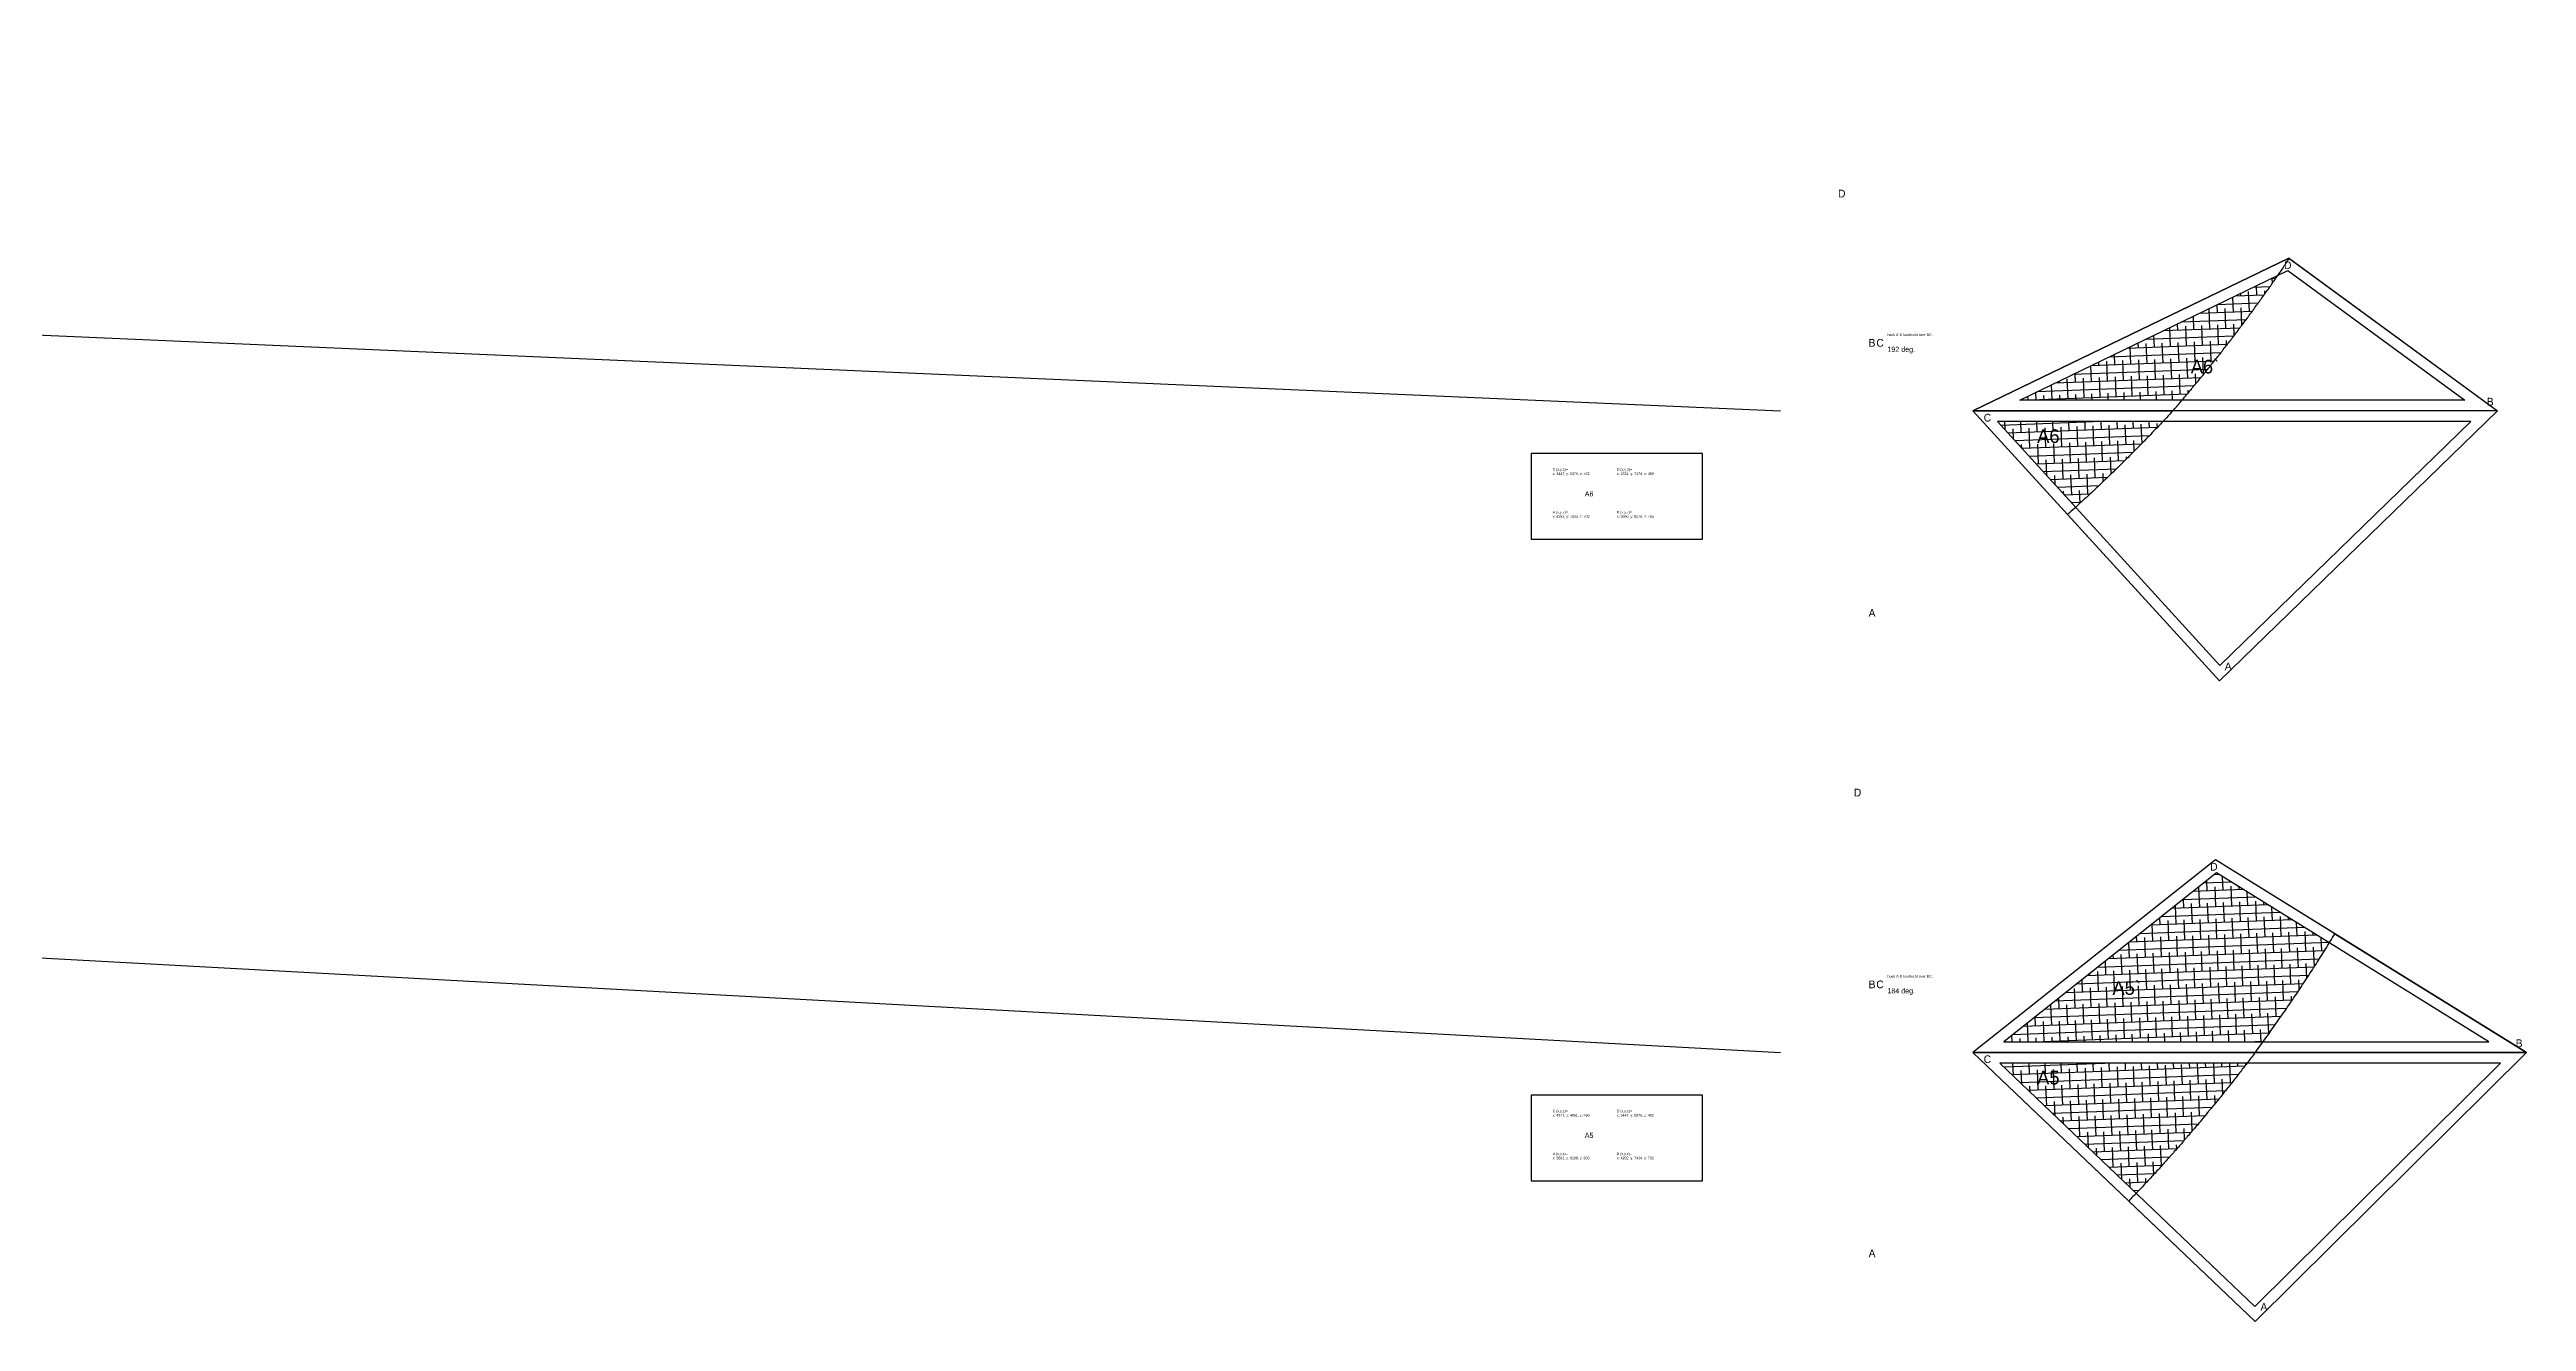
# Model space of a CAD drawing. Extents: x -8646 to 178477, y -34077 to 43180.
# Drawn here: x 166435 to 178014, y -4400 to 1548 of the extents above; entities that cross this region are included whole.
import ezdxf

# ---------------------------------------------------------------- set-up
doc = ezdxf.new("R2010")
doc.units = 0
doc.header["$MEASUREMENT"] = 0
for name, color, linetype in [('08-connection.roosters', 7, 'CONTINUOUS'), ('08-text.roosters', 7, 'CONTINUOUS'), ('81_roosters.GEVULD', 7, 'CONTINUOUS'), ('81_roosters.hatch', 252, 'CONTINUOUS'), ('81_roosters.offsets', 1, 'CONTINUOUS'), ('81_ROOSTERS_PLINE', 5, 'CONTINUOUS')]:
    doc.layers.add(name, color=color, linetype=linetype)
pattern_1 = [(357.83, (-176361.586, -141.915), (1.41993, 37.4731), []), (87.83, (-176361.586, -141.915), (-34.63324, 76.36615), [93.75, -56.25])]

msp = doc.modelspace()

# ---------------------------------------------------------------- hatches: boundary and pattern name
at = {"layer": '81_roosters.hatch', "extrusion": (-6.59195e-17, -9.02056e-17, -1)}
h = msp.add_hatch(dxfattribs=at)
h.set_pattern_fill('ANSI38', color=256, scale=300, style=0)
h.set_pattern_definition(pattern_1)
h.paths.add_polyline_path([(-175541, -192), (-176315, -192), (-176310, -197), (-176303, -205), (-176295, -213), (-176288, -221), (-176280, -228), (-176273, -236), (-176265, -244), (-176258, -252), (-176250, -260), (-176243, -267), (-176235, -275), (-176228, -283), (-176220, -291), (-176213, -298), (-176205, -306), (-176197, -314), (-176190, -321), (-176182, -329), (-176175, -337), (-176167, -344), (-176159, -352), (-176152, -360), (-176144, -367), (-176136, -375), (-176129, -382), (-176121, -390), (-176113, -398), (-176106, -405), (-176098, -413), (-176090, -420), (-176082, -428), (-176075, -435), (-176067, -443), (-176059, -450), (-176051, -458), (-176044, -465), (-176036, -473), (-176028, -480), (-176020, -488), (-176012, -495), (-176004, -502), (-175996, -510), (-175989, -517), (-175981, -525), (-175973, -532), (-175965, -539), (-175957, -547), (-175949, -554), (-175941, -561), (-175933, -569), (-175925, -576), (-175917, -583), (-175909, -591), (-175906, -593)])
h.paths.add_polyline_path([(-175646, -92), (-176852, 491), (-176851, 489), (-176847, 484), (-176843, 478), (-176839, 472), (-176835, 466), (-176831, 461), (-176827, 455), (-176823, 449), (-176819, 443), (-176815, 438), (-176811, 432), (-176807, 426), (-176802, 421), (-176798, 415), (-176794, 409), (-176790, 403), (-176786, 398), (-176782, 392), (-176778, 386), (-176774, 381), (-176770, 375), (-176766, 369), (-176762, 364), (-176758, 358), (-176753, 352), (-176749, 347), (-176745, 341), (-176741, 335), (-176737, 330), (-176733, 324), (-176729, 318), (-176724, 313), (-176720, 307), (-176716, 301), (-176712, 296), (-176708, 290), (-176704, 284), (-176699, 279), (-176695, 273), (-176691, 268), (-176687, 262), (-176683, 256), (-176678, 251), (-176674, 245), (-176670, 240), (-176666, 234), (-176662, 228), (-176657, 223), (-176653, 217), (-176649, 212), (-176645, 206), (-176640, 200), (-176636, 195), (-176632, 189), (-176628, 184), (-176623, 178), (-176619, 173), (-176615, 167), (-176610, 162), (-176606, 156), (-176602, 151), (-176597, 145), (-176593, 139), (-176589, 134), (-176585, 128), (-176580, 123), (-176576, 117), (-176572, 112), (-176567, 106), (-176563, 101), (-176558, 95), (-176554, 90), (-176550, 84), (-176545, 79), (-176541, 74), (-176537, 68), (-176532, 63), (-176528, 57), (-176523, 52), (-176519, 46), (-176515, 41), (-176510, 35), (-176506, 30), (-176501, 24), (-176497, 19), (-176492, 14), (-176488, 8), (-176484, 3), (-176479, -3), (-176475, -8), (-176470, -13), (-176466, -19), (-176461, -24), (-176457, -30), (-176452, -35), (-176448, -40), (-176443, -46), (-176439, -51), (-176434, -57), (-176430, -62), (-176425, -67), (-176421, -73), (-176416, -78), (-176412, -83), (-176407, -89), (-176404, -92)])
h.paths.add_polyline_path([(-175743, -308), (-175818, -308), (-175818, -212), (-175743, -212)], flags=24)
h = msp.add_hatch(dxfattribs=at)
h.set_pattern_fill('ANSI38', color=256, scale=300, style=0)
h.set_pattern_definition(pattern_1)
h.paths.add_polyline_path([(-175571, -3092), (-176565, -2303), (-177093, -2630), (-177092, -2632), (-177086, -2641), (-177081, -2650), (-177075, -2659), (-177070, -2667), (-177064, -2676), (-177059, -2685), (-177053, -2694), (-177047, -2703), (-177042, -2712), (-177036, -2720), (-177031, -2729), (-177025, -2738), (-177019, -2747), (-177014, -2756), (-177008, -2764), (-177002, -2773), (-176997, -2782), (-176991, -2791), (-176985, -2799), (-176980, -2808), (-176974, -2817), (-176968, -2825), (-176962, -2834), (-176956, -2843), (-176951, -2852), (-176945, -2860), (-176939, -2869), (-176933, -2878), (-176927, -2886), (-176922, -2895), (-176916, -2903), (-176910, -2912), (-176904, -2921), (-176898, -2929), (-176892, -2938), (-176886, -2947), (-176880, -2955), (-176874, -2964), (-176868, -2972), (-176862, -2981), (-176856, -2989), (-176850, -2998), (-176844, -3006), (-176838, -3015), (-176832, -3024), (-176826, -3032), (-176820, -3041), (-176814, -3049), (-176808, -3058), (-176802, -3066), (-176796, -3074), (-176790, -3083), (-176784, -3091), (-176783, -3092)])
h.paths.add_polyline_path([(-175552, -3192), (-176709, -3192), (-176708, -3193), (-176704, -3199), (-176699, -3204), (-176695, -3210), (-176691, -3216), (-176686, -3221), (-176682, -3227), (-176678, -3233), (-176673, -3238), (-176669, -3244), (-176664, -3250), (-176660, -3255), (-176656, -3261), (-176651, -3266), (-176647, -3272), (-176642, -3278), (-176638, -3283), (-176634, -3289), (-176629, -3294), (-176625, -3300), (-176620, -3306), (-176616, -3311), (-176611, -3317), (-176607, -3322), (-176602, -3328), (-176598, -3333), (-176594, -3339), (-176589, -3345), (-176585, -3350), (-176580, -3356), (-176576, -3361), (-176571, -3367), (-176567, -3372), (-176562, -3378), (-176558, -3383), (-176553, -3389), (-176549, -3394), (-176544, -3400), (-176540, -3405), (-176535, -3411), (-176530, -3416), (-176526, -3422), (-176521, -3427), (-176517, -3433), (-176512, -3438), (-176508, -3444), (-176503, -3449), (-176499, -3455), (-176494, -3460), (-176489, -3466), (-176485, -3471), (-176480, -3477), (-176476, -3482), (-176471, -3487), (-176466, -3493), (-176462, -3498), (-176457, -3504), (-176452, -3509), (-176448, -3515), (-176443, -3520), (-176439, -3525), (-176434, -3531), (-176429, -3536), (-176425, -3542), (-176420, -3547), (-176415, -3552), (-176411, -3558), (-176406, -3563), (-176401, -3569), (-176397, -3574), (-176392, -3579), (-176387, -3585), (-176382, -3590), (-176378, -3595), (-176373, -3601), (-176368, -3606), (-176364, -3611), (-176359, -3617), (-176354, -3622), (-176349, -3627), (-176345, -3633), (-176340, -3638), (-176335, -3643), (-176330, -3649), (-176326, -3654), (-176321, -3659), (-176316, -3665), (-176311, -3670), (-176306, -3675), (-176302, -3680), (-176297, -3686), (-176292, -3691), (-176287, -3696), (-176282, -3702), (-176278, -3707), (-176273, -3712), (-176268, -3717), (-176263, -3723), (-176258, -3728), (-176253, -3733), (-176249, -3738), (-176244, -3743), (-176239, -3749), (-176234, -3754), (-176229, -3759), (-176224, -3764), (-176219, -3770), (-176215, -3775), (-176210, -3780), (-176205, -3785), (-176200, -3790), (-176195, -3796), (-176190, -3801)])
h.paths.add_polyline_path([(-175743, -3308), (-175818, -3308), (-175818, -3212), (-175743, -3212)], flags=24)

# ---------------------------------------------------------------- linework, layer by layer
at = {"layer": '08-connection.roosters'}
for p, q in [((3312, 7304, 581), (174527, -142)), ((4519, 6090, 542), (174527, -3142))]:
    msp.add_line(p, q, dxfattribs=at)
at = {"layer": '08-text.roosters'}
for points in [[(173362, -742), (174162, -742), (174162, -342), (173362, -342)], [(173362, -3742), (174162, -3742), (174162, -3342), (173362, -3342)]]:
    msp.add_lwpolyline(points, close=True, dxfattribs=at)
at = {"layer": '81_roosters.GEVULD'}
for points in [[(176362, -142), (176366, -137), (176371, -131), (176375, -126), (176380, -121), (176384, -115), (176389, -110), (176394, -105), (176398, -99), (176403, -94), (176407, -89), (176412, -83), (176416, -78), (176421, -73), (176425, -67), (176430, -62), (176434, -57), (176439, -51), (176443, -46), (176448, -40), (176452, -35), (176457, -30), (176461, -24), (176466, -19), (176470, -13), (176475, -8), (176479, -3), (176484, 3), (176488, 8), (176492, 14), (176497, 19), (176501, 24), (176506, 30), (176510, 35), (176515, 41), (176519, 46), (176523, 52), (176528, 57), (176532, 63), (176537, 68), (176541, 74), (176545, 79), (176550, 84), (176554, 90), (176558, 95), (176563, 101), (176567, 106), (176572, 112), (176576, 117), (176580, 123), (176585, 128), (176589, 134), (176593, 139), (176597, 145), (176602, 151), (176606, 156), (176610, 162), (176615, 167), (176619, 173), (176623, 178), (176628, 184), (176632, 189), (176636, 195), (176640, 200), (176645, 206), (176649, 212), (176653, 217), (176657, 223), (176662, 228), (176666, 234), (176670, 240), (176674, 245), (176678, 251), (176683, 256), (176687, 262), (176691, 268), (176695, 273), (176699, 279), (176704, 284), (176708, 290), (176712, 296), (176716, 301), (176720, 307), (176724, 313), (176729, 318), (176733, 324), (176737, 330), (176741, 335), (176745, 341), (176749, 347), (176753, 352), (176758, 358), (176762, 364), (176766, 369), (176770, 375), (176774, 381), (176778, 386), (176782, 392), (176786, 398), (176790, 403), (176794, 409), (176798, 415), (176802, 421), (176807, 426), (176811, 432), (176815, 438), (176819, 443), (176823, 449), (176827, 455), (176831, 461), (176835, 466), (176839, 472), (176843, 478), (176847, 484), (176851, 489), (176855, 495), (176859, 501), (176863, 507), (176867, 513), (176871, 518), (176875, 524), (176878, 530), (176882, 536), (176886, 541), (176890, 547), (176894, 553), (176898, 559), (176902, 565), (176906, 571), (176904, 572), (175427, -142), (176362, -142)], [(176747, -3142), (176742, -3148), (176738, -3153), (176734, -3159), (176730, -3165), (176725, -3170), (176721, -3176), (176717, -3182), (176712, -3187), (176708, -3193), (176704, -3199), (176699, -3204), (176695, -3210), (176691, -3216), (176686, -3221), (176682, -3227), (176678, -3233), (176673, -3238), (176669, -3244), (176664, -3250), (176660, -3255), (176656, -3261), (176651, -3266), (176647, -3272), (176642, -3278), (176638, -3283), (176634, -3289), (176629, -3294), (176625, -3300), (176620, -3306), (176616, -3311), (176611, -3317), (176607, -3322), (176602, -3328), (176598, -3333), (176594, -3339), (176589, -3345), (176585, -3350), (176580, -3356), (176576, -3361), (176571, -3367), (176567, -3372), (176562, -3378), (176558, -3383), (176553, -3389), (176549, -3394), (176544, -3400), (176540, -3405), (176535, -3411), (176530, -3416), (176526, -3422), (176521, -3427), (176517, -3433), (176512, -3438), (176508, -3444), (176503, -3449), (176499, -3455), (176494, -3460), (176489, -3466), (176485, -3471), (176480, -3477), (176476, -3482), (176471, -3487), (176466, -3493), (176462, -3498), (176457, -3504), (176452, -3509), (176448, -3515), (176443, -3520), (176439, -3525), (176434, -3531), (176429, -3536), (176425, -3542), (176420, -3547), (176415, -3552), (176411, -3558), (176406, -3563), (176401, -3569), (176397, -3574), (176392, -3579), (176387, -3585), (176382, -3590), (176378, -3595), (176373, -3601), (176368, -3606), (176364, -3611), (176359, -3617), (176354, -3622), (176349, -3627), (176345, -3633), (176340, -3638), (176335, -3643), (176330, -3649), (176326, -3654), (176321, -3659), (176316, -3665), (176311, -3670), (176306, -3675), (176302, -3680), (176297, -3686), (176292, -3691), (176287, -3696), (176282, -3702), (176278, -3707), (176273, -3712), (176268, -3717), (176263, -3723), (176258, -3728), (176253, -3733), (176249, -3738), (176244, -3743), (176239, -3749), (176234, -3754), (176229, -3759), (176224, -3764), (176219, -3770), (176215, -3775), (176210, -3780), (176205, -3785), (176200, -3790), (176195, -3796), (176190, -3801), (176185, -3806), (176180, -3811), (176175, -3816), (176170, -3821), (176165, -3827), (176161, -3832), (176156, -3837), (175427, -3142), (176747, -3142)]]:
    msp.add_lwpolyline(points, dxfattribs=at)
at = {"layer": '81_roosters.GEVULD', "extrusion": (-6.59195e-17, -9.02056e-17, -1)}
msp.add_lwpolyline([(-176362, -142), (-176354, -150), (-176347, -158), (-176340, -166), (-176332, -174), (-176325, -181), (-176317, -189), (-176310, -197), (-176303, -205), (-176295, -213), (-176288, -221), (-176280, -228), (-176273, -236), (-176265, -244), (-176258, -252), (-176250, -260), (-176243, -267), (-176235, -275), (-176228, -283), (-176220, -291), (-176213, -298), (-176205, -306), (-176197, -314), (-176190, -321), (-176182, -329), (-176175, -337), (-176167, -344), (-176159, -352), (-176152, -360), (-176144, -367), (-176136, -375), (-176129, -382), (-176121, -390), (-176113, -398), (-176106, -405), (-176098, -413), (-176090, -420), (-176082, -428), (-176075, -435), (-176067, -443), (-176059, -450), (-176051, -458), (-176044, -465), (-176036, -473), (-176028, -480), (-176020, -488), (-176012, -495), (-176004, -502), (-175996, -510), (-175989, -517), (-175981, -525), (-175973, -532), (-175965, -539), (-175957, -547), (-175949, -554), (-175941, -561), (-175933, -569), (-175925, -576), (-175917, -583), (-175909, -591), (-175901, -598), (-175893, -605), (-175885, -612), (-175877, -620), (-175869, -627), (-175427, -142), (-176362, -142)], dxfattribs=at)
at = {"layer": '81_roosters.GEVULD', "extrusion": (-2.78857e-16, 1.85182e-16, -1)}
msp.add_lwpolyline([(-176747, -3142), (-176753, -3134), (-176759, -3125), (-176765, -3117), (-176771, -3108), (-176778, -3100), (-176784, -3091), (-176790, -3083), (-176796, -3074), (-176802, -3066), (-176808, -3058), (-176814, -3049), (-176820, -3041), (-176826, -3032), (-176832, -3024), (-176838, -3015), (-176844, -3006), (-176850, -2998), (-176856, -2989), (-176862, -2981), (-176868, -2972), (-176874, -2964), (-176880, -2955), (-176886, -2947), (-176892, -2938), (-176898, -2929), (-176904, -2921), (-176910, -2912), (-176916, -2903), (-176922, -2895), (-176927, -2886), (-176933, -2878), (-176939, -2869), (-176945, -2860), (-176951, -2852), (-176956, -2843), (-176962, -2834), (-176968, -2825), (-176974, -2817), (-176980, -2808), (-176985, -2799), (-176991, -2791), (-176997, -2782), (-177002, -2773), (-177008, -2764), (-177014, -2756), (-177019, -2747), (-177025, -2738), (-177031, -2729), (-177036, -2720), (-177042, -2712), (-177047, -2703), (-177053, -2694), (-177059, -2685), (-177064, -2676), (-177070, -2667), (-177075, -2659), (-177081, -2650), (-177086, -2641), (-177092, -2632), (-177097, -2623), (-177103, -2614), (-177108, -2605), (-177114, -2596), (-177119, -2588), (-176561, -2242), (-175427, -3142), (-176747, -3142)], dxfattribs=at)
at = {"layer": '81_roosters.offsets', "flags": 128}
for points in [[(175427, -142), (176904, 572), (177879, -142)], [(175646, -92), (176899, 514), (177726, -92)], [(177879, -142), (175427, -142), (176579, -1405)], [(177755, -192), (175541, -192), (176581, -1333)], [(176561, -2242), (175427, -3142), (178014, -3142)], [(176565, -2303), (175571, -3092), (177839, -3092)], [(178014, -3142), (175427, -3142), (176746, -4400)], [(177893, -3192), (175552, -3192), (176745, -4331)]]:
    msp.add_lwpolyline(points, close=True, dxfattribs=at)
at = {"layer": '81_ROOSTERS_PLINE', "extrusion": (0.979664, 0.200645, 1.38778e-16)}
msp.add_lwpolyline([(-34943, -934), (-34938, -939), (-34933, -943), (-34927, -948), (-34922, -952), (-34917, -957), (-34911, -962), (-34906, -966), (-34901, -971), (-34895, -975), (-34890, -980), (-34885, -984), (-34879, -989), (-34874, -993), (-34869, -998), (-34863, -1002), (-34858, -1007), (-34853, -1011), (-34847, -1016), (-34842, -1020), (-34836, -1025), (-34831, -1029), (-34826, -1034), (-34820, -1038), (-34815, -1043), (-34809, -1047), (-34804, -1052), (-34799, -1056), (-34793, -1061), (-34788, -1065), (-34782, -1069), (-34777, -1074), (-34772, -1078), (-34766, -1083), (-34761, -1087), (-34755, -1092), (-34750, -1096), (-34744, -1100), (-34739, -1105), (-34733, -1109), (-34728, -1114), (-34722, -1118), (-34717, -1122), (-34711, -1127), (-34706, -1131), (-34700, -1135), (-34695, -1140), (-34690, -1144), (-34684, -1148), (-34678, -1153), (-34673, -1157), (-34667, -1161), (-34662, -1166), (-34656, -1170), (-34651, -1174), (-34645, -1179), (-34640, -1183), (-34634, -1187), (-34629, -1192), (-34623, -1196), (-34618, -1200), (-34612, -1204), (-34607, -1209), (-34601, -1213), (-34595, -1217), (-34590, -1221), (-34584, -1226), (-34579, -1230), (-34573, -1234), (-34568, -1238), (-34562, -1243), (-34556, -1247), (-34551, -1251), (-34545, -1255), (-34540, -1259), (-34534, -1264), (-34528, -1268), (-34523, -1272), (-34517, -1276), (-34511, -1280), (-34506, -1285), (-34500, -1289), (-34495, -1293), (-34489, -1297), (-34483, -1301), (-34478, -1305), (-34472, -1310), (-34466, -1314), (-34461, -1318), (-34455, -1322), (-34449, -1326), (-34444, -1330), (-34438, -1334), (-34432, -1338), (-34427, -1342), (-34421, -1347), (-34415, -1351), (-34409, -1355), (-34404, -1359), (-34398, -1363), (-34392, -1367), (-34387, -1371), (-34381, -1375), (-34375, -1379), (-34369, -1383), (-34364, -1387), (-34358, -1391), (-34352, -1395), (-34347, -1399), (-34341, -1403), (-34335, -1407), (-34329, -1411), (-34324, -1415), (-34318, -1419), (-34312, -1423), (-34306, -1427), (-34300, -1431), (-34295, -1435), (-34289, -1439), (-34283, -1443), (-34277, -1447), (-34272, -1451), (-34266, -1455), (-34260, -1459), (-34254, -1463), (-34248, -1467), (-34243, -1471), (-34237, -1475), (-34231, -1479), (-34229, -1476), (-34943, 0), (-34943, -934)], dxfattribs=at)
at = {"layer": '81_ROOSTERS_PLINE', "extrusion": (-0.979664, -0.200645, 1.66533e-16)}
msp.add_lwpolyline([(34231, -1479), (34943, -2451), (34943, -934), (34938, -939), (34933, -943), (34927, -948), (34922, -952), (34917, -957), (34911, -962), (34906, -966), (34901, -971), (34895, -975), (34890, -980), (34885, -984), (34879, -989), (34874, -993), (34869, -998), (34863, -1002), (34858, -1007), (34853, -1011), (34847, -1016), (34842, -1020), (34836, -1025), (34831, -1029), (34826, -1034), (34820, -1038), (34815, -1043), (34809, -1047), (34804, -1052), (34799, -1056), (34793, -1061), (34788, -1065), (34782, -1069), (34777, -1074), (34772, -1078), (34766, -1083), (34761, -1087), (34755, -1092), (34750, -1096), (34744, -1100), (34739, -1105), (34733, -1109), (34728, -1114), (34722, -1118), (34717, -1122), (34711, -1127), (34706, -1131), (34700, -1135), (34695, -1140), (34690, -1144), (34684, -1148), (34678, -1153), (34673, -1157), (34667, -1161), (34662, -1166), (34656, -1170), (34651, -1174), (34645, -1179), (34640, -1183), (34634, -1187), (34629, -1192), (34623, -1196), (34618, -1200), (34612, -1204), (34607, -1209), (34601, -1213), (34595, -1217), (34590, -1221), (34584, -1226), (34579, -1230), (34573, -1234), (34568, -1238), (34562, -1243), (34556, -1247), (34551, -1251), (34545, -1255), (34540, -1259), (34534, -1264), (34528, -1268), (34523, -1272), (34517, -1276), (34511, -1280), (34506, -1285), (34500, -1289), (34495, -1293), (34489, -1297), (34483, -1301), (34478, -1305), (34472, -1310), (34466, -1314), (34461, -1318), (34455, -1322), (34449, -1326), (34444, -1330), (34438, -1334), (34432, -1338), (34427, -1342), (34421, -1347), (34415, -1351), (34409, -1355), (34404, -1359), (34398, -1363), (34392, -1367), (34387, -1371), (34381, -1375), (34375, -1379), (34369, -1383), (34364, -1387), (34358, -1391), (34352, -1395), (34347, -1399), (34341, -1403), (34335, -1407), (34329, -1411), (34324, -1415), (34318, -1419), (34312, -1423), (34306, -1427), (34300, -1431), (34295, -1435), (34289, -1439), (34283, -1443), (34277, -1447), (34272, -1451), (34266, -1455), (34260, -1459), (34254, -1463), (34248, -1467), (34243, -1471), (34237, -1475), (34231, -1479)], dxfattribs=at)
at = {"layer": '81_ROOSTERS_PLINE', "extrusion": (-3.19189e-16, 1.20043e-15, -1)}
msp.add_lwpolyline([(-176906, 571), (-177879, -142), (-176362, -142), (-176366, -137), (-176371, -131), (-176375, -126), (-176380, -121), (-176384, -115), (-176389, -110), (-176394, -105), (-176398, -99), (-176403, -94), (-176407, -89), (-176412, -83), (-176416, -78), (-176421, -73), (-176425, -67), (-176430, -62), (-176434, -57), (-176439, -51), (-176443, -46), (-176448, -40), (-176452, -35), (-176457, -30), (-176461, -24), (-176466, -19), (-176470, -13), (-176475, -8), (-176479, -3), (-176484, 3), (-176488, 8), (-176492, 14), (-176497, 19), (-176501, 24), (-176506, 30), (-176510, 35), (-176515, 41), (-176519, 46), (-176523, 52), (-176528, 57), (-176532, 63), (-176537, 68), (-176541, 74), (-176545, 79), (-176550, 84), (-176554, 90), (-176558, 95), (-176563, 101), (-176567, 106), (-176572, 112), (-176576, 117), (-176580, 123), (-176585, 128), (-176589, 134), (-176593, 139), (-176597, 145), (-176602, 151), (-176606, 156), (-176610, 162), (-176615, 167), (-176619, 173), (-176623, 178), (-176628, 184), (-176632, 189), (-176636, 195), (-176640, 200), (-176645, 206), (-176649, 212), (-176653, 217), (-176657, 223), (-176662, 228), (-176666, 234), (-176670, 240), (-176674, 245), (-176678, 251), (-176683, 256), (-176687, 262), (-176691, 268), (-176695, 273), (-176699, 279), (-176704, 284), (-176708, 290), (-176712, 296), (-176716, 301), (-176720, 307), (-176724, 313), (-176729, 318), (-176733, 324), (-176737, 330), (-176741, 335), (-176745, 341), (-176749, 347), (-176753, 352), (-176758, 358), (-176762, 364), (-176766, 369), (-176770, 375), (-176774, 381), (-176778, 386), (-176782, 392), (-176786, 398), (-176790, 403), (-176794, 409), (-176798, 415), (-176802, 421), (-176807, 426), (-176811, 432), (-176815, 438), (-176819, 443), (-176823, 449), (-176827, 455), (-176831, 461), (-176835, 466), (-176839, 472), (-176843, 478), (-176847, 484), (-176851, 489), (-176855, 495), (-176859, 501), (-176863, 507), (-176867, 513), (-176871, 518), (-176875, 524), (-176878, 530), (-176882, 536), (-176886, 541), (-176890, 547), (-176894, 553), (-176898, 559), (-176902, 565), (-176906, 571)], dxfattribs=at)
at = {"layer": '81_ROOSTERS_PLINE', "extrusion": (-1, 4.14436e-17, -1.38778e-16)}
msp.add_lwpolyline([(-158, -934), (-150, -927), (-142, -919), (-134, -912), (-126, -905), (-119, -897), (-111, -890), (-103, -883), (-95, -875), (-87, -868), (-79, -860), (-72, -853), (-64, -845), (-56, -838), (-48, -830), (-40, -823), (-33, -815), (-25, -808), (-17, -800), (-9, -793), (-2, -785), (6, -778), (14, -770), (21, -762), (29, -755), (37, -747), (44, -740), (52, -732), (60, -724), (67, -717), (75, -709), (82, -701), (90, -694), (98, -686), (105, -678), (113, -670), (120, -663), (128, -655), (135, -647), (143, -639), (150, -632), (158, -624), (165, -616), (173, -608), (180, -600), (188, -593), (195, -585), (202, -577), (210, -569), (217, -561), (225, -553), (232, -545), (239, -538), (247, -530), (254, -522), (261, -514), (269, -506), (276, -498), (283, -490), (291, -482), (298, -474), (305, -466), (312, -458), (320, -450), (327, -442), (-158, 0), (-158, -934)], dxfattribs=at)
at = {"layer": '81_ROOSTERS_PLINE', "extrusion": (1, -3.95327e-16, 5.55112e-17)}
msp.add_lwpolyline([(-327, -442), (-1105, -1151), (158, -2451), (158, -934), (150, -927), (142, -919), (134, -912), (126, -905), (119, -897), (111, -890), (103, -883), (95, -875), (87, -868), (79, -860), (72, -853), (64, -845), (56, -838), (48, -830), (40, -823), (33, -815), (25, -808), (17, -800), (9, -793), (2, -785), (-6, -778), (-14, -770), (-21, -762), (-29, -755), (-37, -747), (-44, -740), (-52, -732), (-60, -724), (-67, -717), (-75, -709), (-82, -701), (-90, -694), (-98, -686), (-105, -678), (-113, -670), (-120, -663), (-128, -655), (-135, -647), (-143, -639), (-150, -632), (-158, -624), (-165, -616), (-173, -608), (-180, -600), (-188, -593), (-195, -585), (-202, -577), (-210, -569), (-217, -561), (-225, -553), (-232, -545), (-239, -538), (-247, -530), (-254, -522), (-261, -514), (-269, -506), (-276, -498), (-283, -490), (-291, -482), (-298, -474), (-305, -466), (-312, -458), (-320, -450), (-327, -442)], dxfattribs=at)
at = {"layer": '81_ROOSTERS_PLINE'}
for points in [[(175869, -627), (176579, -1405), (177879, -142), (176362, -142), (176354, -150), (176347, -158), (176340, -166), (176332, -174), (176325, -181), (176317, -189), (176310, -197), (176303, -205), (176295, -213), (176288, -221), (176280, -228), (176273, -236), (176265, -244), (176258, -252), (176250, -260), (176243, -267), (176235, -275), (176228, -283), (176220, -291), (176213, -298), (176205, -306), (176197, -314), (176190, -321), (176182, -329), (176175, -337), (176167, -344), (176159, -352), (176152, -360), (176144, -367), (176136, -375), (176129, -382), (176121, -390), (176113, -398), (176106, -405), (176098, -413), (176090, -420), (176082, -428), (176075, -435), (176067, -443), (176059, -450), (176051, -458), (176044, -465), (176036, -473), (176028, -480), (176020, -488), (176012, -495), (176004, -502), (175996, -510), (175989, -517), (175981, -525), (175973, -532), (175965, -539), (175957, -547), (175949, -554), (175941, -561), (175933, -569), (175925, -576), (175917, -583), (175909, -591), (175901, -598), (175893, -605), (175885, -612), (175877, -620), (175869, -627)], [(177119, -2588), (178014, -3142), (176747, -3142), (176753, -3134), (176759, -3125), (176765, -3117), (176771, -3108), (176778, -3100), (176784, -3091), (176790, -3083), (176796, -3074), (176802, -3066), (176808, -3058), (176814, -3049), (176820, -3041), (176826, -3032), (176832, -3024), (176838, -3015), (176844, -3006), (176850, -2998), (176856, -2989), (176862, -2981), (176868, -2972), (176874, -2964), (176880, -2955), (176886, -2947), (176892, -2938), (176898, -2929), (176904, -2921), (176910, -2912), (176916, -2903), (176922, -2895), (176927, -2886), (176933, -2878), (176939, -2869), (176945, -2860), (176951, -2852), (176956, -2843), (176962, -2834), (176968, -2825), (176974, -2817), (176980, -2808), (176985, -2799), (176991, -2791), (176997, -2782), (177002, -2773), (177008, -2764), (177014, -2756), (177019, -2747), (177025, -2738), (177031, -2729), (177036, -2720), (177042, -2712), (177047, -2703), (177053, -2694), (177059, -2685), (177064, -2676), (177070, -2667), (177075, -2659), (177081, -2650), (177086, -2641), (177092, -2632), (177097, -2623), (177103, -2614), (177108, -2605), (177114, -2596), (177119, -2588)], [(176156, -3837), (176746, -4400), (178014, -3142), (176747, -3142), (176742, -3148), (176738, -3153), (176734, -3159), (176730, -3165), (176725, -3170), (176721, -3176), (176717, -3182), (176712, -3187), (176708, -3193), (176704, -3199), (176699, -3204), (176695, -3210), (176691, -3216), (176686, -3221), (176682, -3227), (176678, -3233), (176673, -3238), (176669, -3244), (176664, -3250), (176660, -3255), (176656, -3261), (176651, -3266), (176647, -3272), (176642, -3278), (176638, -3283), (176634, -3289), (176629, -3294), (176625, -3300), (176620, -3306), (176616, -3311), (176611, -3317), (176607, -3322), (176602, -3328), (176598, -3333), (176594, -3339), (176589, -3345), (176585, -3350), (176580, -3356), (176576, -3361), (176571, -3367), (176567, -3372), (176562, -3378), (176558, -3383), (176553, -3389), (176549, -3394), (176544, -3400), (176540, -3405), (176535, -3411), (176530, -3416), (176526, -3422), (176521, -3427), (176517, -3433), (176512, -3438), (176508, -3444), (176503, -3449), (176499, -3455), (176494, -3460), (176489, -3466), (176485, -3471), (176480, -3477), (176476, -3482), (176471, -3487), (176466, -3493), (176462, -3498), (176457, -3504), (176452, -3509), (176448, -3515), (176443, -3520), (176439, -3525), (176434, -3531), (176429, -3536), (176425, -3542), (176420, -3547), (176415, -3552), (176411, -3558), (176406, -3563), (176401, -3569), (176397, -3574), (176392, -3579), (176387, -3585), (176382, -3590), (176378, -3595), (176373, -3601), (176368, -3606), (176364, -3611), (176359, -3617), (176354, -3622), (176349, -3627), (176345, -3633), (176340, -3638), (176335, -3643), (176330, -3649), (176326, -3654), (176321, -3659), (176316, -3665), (176311, -3670), (176306, -3675), (176302, -3680), (176297, -3686), (176292, -3691), (176287, -3696), (176282, -3702), (176278, -3707), (176273, -3712), (176268, -3717), (176263, -3723), (176258, -3728), (176253, -3733), (176249, -3738), (176244, -3743), (176239, -3749), (176234, -3754), (176229, -3759), (176224, -3764), (176219, -3770), (176215, -3775), (176210, -3780), (176205, -3785), (176200, -3790), (176195, -3796), (176190, -3801), (176185, -3806), (176180, -3811), (176175, -3816), (176170, -3821), (176165, -3827), (176161, -3832), (176156, -3837)]]:
    msp.add_lwpolyline(points, dxfattribs=at)
at = {"layer": '81_ROOSTERS_PLINE', "extrusion": (-0.996981, -0.077642, 1.52656e-16)}
msp.add_lwpolyline([(16415, -1319), (16407, -1326), (16398, -1332), (16390, -1338), (16381, -1344), (16373, -1350), (16365, -1356), (16356, -1362), (16348, -1369), (16339, -1375), (16331, -1381), (16322, -1387), (16314, -1393), (16305, -1399), (16297, -1405), (16288, -1411), (16280, -1417), (16271, -1423), (16263, -1429), (16254, -1435), (16245, -1441), (16237, -1447), (16228, -1453), (16220, -1459), (16211, -1465), (16203, -1471), (16194, -1477), (16185, -1482), (16177, -1488), (16168, -1494), (16159, -1500), (16151, -1506), (16142, -1512), (16133, -1517), (16125, -1523), (16116, -1529), (16107, -1535), (16099, -1541), (16090, -1546), (16081, -1552), (16072, -1558), (16064, -1564), (16055, -1569), (16046, -1575), (16038, -1581), (16029, -1586), (16020, -1592), (16011, -1598), (16002, -1603), (15994, -1609), (15985, -1614), (15976, -1620), (15967, -1626), (15958, -1631), (15950, -1637), (15941, -1642), (15932, -1648), (15923, -1653), (15914, -1659), (15905, -1664), (15896, -1670), (15887, -1675), (15879, -1681), (15870, -1686), (15861, -1692), (15515, -1134), (16415, 0), (16415, -1319)], dxfattribs=at)
at = {"layer": '81_ROOSTERS_PLINE', "extrusion": (0.996981, 0.077642, 5.55112e-17)}
msp.add_lwpolyline([(-15861, -1692), (-16415, -2587), (-16415, -1319), (-16407, -1326), (-16398, -1332), (-16390, -1338), (-16381, -1344), (-16373, -1350), (-16365, -1356), (-16356, -1362), (-16348, -1369), (-16339, -1375), (-16331, -1381), (-16322, -1387), (-16314, -1393), (-16305, -1399), (-16297, -1405), (-16288, -1411), (-16280, -1417), (-16271, -1423), (-16263, -1429), (-16254, -1435), (-16245, -1441), (-16237, -1447), (-16228, -1453), (-16220, -1459), (-16211, -1465), (-16203, -1471), (-16194, -1477), (-16185, -1482), (-16177, -1488), (-16168, -1494), (-16159, -1500), (-16151, -1506), (-16142, -1512), (-16133, -1517), (-16125, -1523), (-16116, -1529), (-16107, -1535), (-16099, -1541), (-16090, -1546), (-16081, -1552), (-16072, -1558), (-16064, -1564), (-16055, -1569), (-16046, -1575), (-16038, -1581), (-16029, -1586), (-16020, -1592), (-16011, -1598), (-16002, -1603), (-15994, -1609), (-15985, -1614), (-15976, -1620), (-15967, -1626), (-15958, -1631), (-15950, -1637), (-15941, -1642), (-15932, -1648), (-15923, -1653), (-15914, -1659), (-15905, -1664), (-15896, -1670), (-15887, -1675), (-15879, -1681), (-15870, -1686), (-15861, -1692)], dxfattribs=at)
at = {"layer": '81_ROOSTERS_PLINE', "extrusion": (1, -5.87909e-17, -5.55112e-17)}
msp.add_lwpolyline([(-2842, -1319), (-2848, -1315), (-2853, -1311), (-2859, -1306), (-2865, -1302), (-2870, -1298), (-2876, -1294), (-2882, -1289), (-2887, -1285), (-2893, -1281), (-2899, -1276), (-2904, -1272), (-2910, -1268), (-2916, -1263), (-2921, -1259), (-2927, -1254), (-2933, -1250), (-2938, -1246), (-2944, -1241), (-2950, -1237), (-2955, -1233), (-2961, -1228), (-2966, -1224), (-2972, -1219), (-2978, -1215), (-2983, -1211), (-2989, -1206), (-2994, -1202), (-3000, -1197), (-3006, -1193), (-3011, -1188), (-3017, -1184), (-3022, -1180), (-3028, -1175), (-3033, -1171), (-3039, -1166), (-3045, -1162), (-3050, -1157), (-3056, -1153), (-3061, -1148), (-3067, -1144), (-3072, -1139), (-3078, -1135), (-3083, -1130), (-3089, -1126), (-3094, -1121), (-3100, -1117), (-3105, -1112), (-3111, -1108), (-3116, -1103), (-3122, -1099), (-3127, -1094), (-3133, -1089), (-3138, -1085), (-3144, -1080), (-3149, -1076), (-3155, -1071), (-3160, -1067), (-3166, -1062), (-3171, -1057), (-3177, -1053), (-3182, -1048), (-3187, -1044), (-3193, -1039), (-3198, -1034), (-3204, -1030), (-3209, -1025), (-3215, -1020), (-3220, -1016), (-3225, -1011), (-3231, -1007), (-3236, -1002), (-3242, -997), (-3247, -993), (-3252, -988), (-3258, -983), (-3263, -979), (-3269, -974), (-3274, -969), (-3279, -964), (-3285, -960), (-3290, -955), (-3295, -950), (-3301, -946), (-3306, -941), (-3311, -936), (-3317, -931), (-3322, -927), (-3327, -922), (-3333, -917), (-3338, -912), (-3343, -908), (-3349, -903), (-3354, -898), (-3359, -893), (-3365, -889), (-3370, -884), (-3375, -879), (-3380, -874), (-3386, -869), (-3391, -865), (-3396, -860), (-3402, -855), (-3407, -850), (-3412, -845), (-3417, -841), (-3423, -836), (-3428, -831), (-3433, -826), (-3438, -821), (-3443, -816), (-3449, -812), (-3454, -807), (-3459, -802), (-3464, -797), (-3470, -792), (-3475, -787), (-3480, -782), (-3485, -777), (-3490, -772), (-3496, -768), (-3501, -763), (-3506, -758), (-3511, -753), (-3516, -748), (-3521, -743), (-3527, -738), (-3532, -733), (-3537, -728), (-2842, 0), (-2842, -1319)], dxfattribs=at)
at = {"layer": '81_ROOSTERS_PLINE', "extrusion": (1, -8.65464e-17, -2.498e-16)}
msp.add_lwpolyline([(-3537, -728), (-4100, -1319), (-2842, -2587), (-2842, -1319), (-2848, -1315), (-2853, -1311), (-2859, -1306), (-2865, -1302), (-2870, -1298), (-2876, -1294), (-2882, -1289), (-2887, -1285), (-2893, -1281), (-2899, -1276), (-2904, -1272), (-2910, -1268), (-2916, -1263), (-2921, -1259), (-2927, -1254), (-2933, -1250), (-2938, -1246), (-2944, -1241), (-2950, -1237), (-2955, -1233), (-2961, -1228), (-2966, -1224), (-2972, -1219), (-2978, -1215), (-2983, -1211), (-2989, -1206), (-2994, -1202), (-3000, -1197), (-3006, -1193), (-3011, -1188), (-3017, -1184), (-3022, -1180), (-3028, -1175), (-3033, -1171), (-3039, -1166), (-3045, -1162), (-3050, -1157), (-3056, -1153), (-3061, -1148), (-3067, -1144), (-3072, -1139), (-3078, -1135), (-3083, -1130), (-3089, -1126), (-3094, -1121), (-3100, -1117), (-3105, -1112), (-3111, -1108), (-3116, -1103), (-3122, -1099), (-3127, -1094), (-3133, -1089), (-3138, -1085), (-3144, -1080), (-3149, -1076), (-3155, -1071), (-3160, -1067), (-3166, -1062), (-3171, -1057), (-3177, -1053), (-3182, -1048), (-3187, -1044), (-3193, -1039), (-3198, -1034), (-3204, -1030), (-3209, -1025), (-3215, -1020), (-3220, -1016), (-3225, -1011), (-3231, -1007), (-3236, -1002), (-3242, -997), (-3247, -993), (-3252, -988), (-3258, -983), (-3263, -979), (-3269, -974), (-3274, -969), (-3279, -964), (-3285, -960), (-3290, -955), (-3295, -950), (-3301, -946), (-3306, -941), (-3311, -936), (-3317, -931), (-3322, -927), (-3327, -922), (-3333, -917), (-3338, -912), (-3343, -908), (-3349, -903), (-3354, -898), (-3359, -893), (-3365, -889), (-3370, -884), (-3375, -879), (-3380, -874), (-3386, -869), (-3391, -865), (-3396, -860), (-3402, -855), (-3407, -850), (-3412, -845), (-3417, -841), (-3423, -836), (-3428, -831), (-3433, -826), (-3438, -821), (-3443, -816), (-3449, -812), (-3454, -807), (-3459, -802), (-3464, -797), (-3470, -792), (-3475, -787), (-3480, -782), (-3485, -777), (-3490, -772), (-3496, -768), (-3501, -763), (-3506, -758), (-3511, -753), (-3516, -748), (-3521, -743), (-3527, -738), (-3532, -733), (-3537, -728)], dxfattribs=at)

# ---------------------------------------------------------------- texts
at = {"layer": '08-text.roosters'}
for s, height, p in [('D', 36, (174796, 856, -1479)), ('D', 36, (176881, 521)), ('B', 36, (174939, 158)), ('C', 36, (174975, 158)), ('hoek A-D loodrecht over BC: ', 12, (175027, 208)), ('192 deg.', 24, (175027, 134)), ('A6`', 64, (176445, 33)), ('B', 36, (177829, -117)), ('C', 36, (175477, -192)), ('A6', 64, (175727, -292)), ('C (x,y,z)=', 12, (173462, -422)), ('x: 3447, y: 5970, z: 452', 12, (173462, -442)), ('x: 2331, y: 7174, z: 459', 12, (173762, -442)), ('D (x,y,z)=', 12, (173762, -422)), ('A6', 24, (173612, -542)), ('A (x,y,z)=', 12, (173462, -622)), ('x: 4292, y: 7434, z: 702', 12, (173462, -642)), ('x: 2690, y: 8278, z: 784', 12, (173762, -642)), ('B (x,y,z)=', 12, (173762, -622)), ('A', 36, (174939, -1105, -1151)), ('A', 36, (176604, -1355)), ('D', 36, (174870, -1945, -1134)), ('D', 36, (176536, -2292)), ('B', 36, (174939, -2842)), ('C', 36, (174975, -2842)), ('hoek A-D loodrecht over BC: ', 12, (175027, -2792)), ('184 deg.', 24, (175027, -2866)), ('A5`', 64, (176079, -2873)), ('B', 36, (177964, -3117)), ('C', 36, (175477, -3192)), ('A5', 64, (175727, -3292)), ('C (x,y,z)=', 12, (173462, -3422)), ('x: 4377, y: 4861, z: 450', 12, (173462, -3442)), ('x: 3447, y: 5970, z: 452', 12, (173762, -3442)), ('D (x,y,z)=', 12, (173762, -3422)), ('A5', 24, (173612, -3542)), ('A (x,y,z)=', 12, (173462, -3622)), ('x: 5591, y: 6209, z: 633', 12, (173462, -3642)), ('x: 4292, y: 7434, z: 702', 12, (173762, -3642)), ('B (x,y,z)=', 12, (173762, -3622)), ('A', 36, (174939, -4100, -1319)), ('A', 36, (176771, -4350))]:
    msp.add_text(s, height=height, dxfattribs=at).set_placement(p)

doc.saveas('drawing.dxf')
